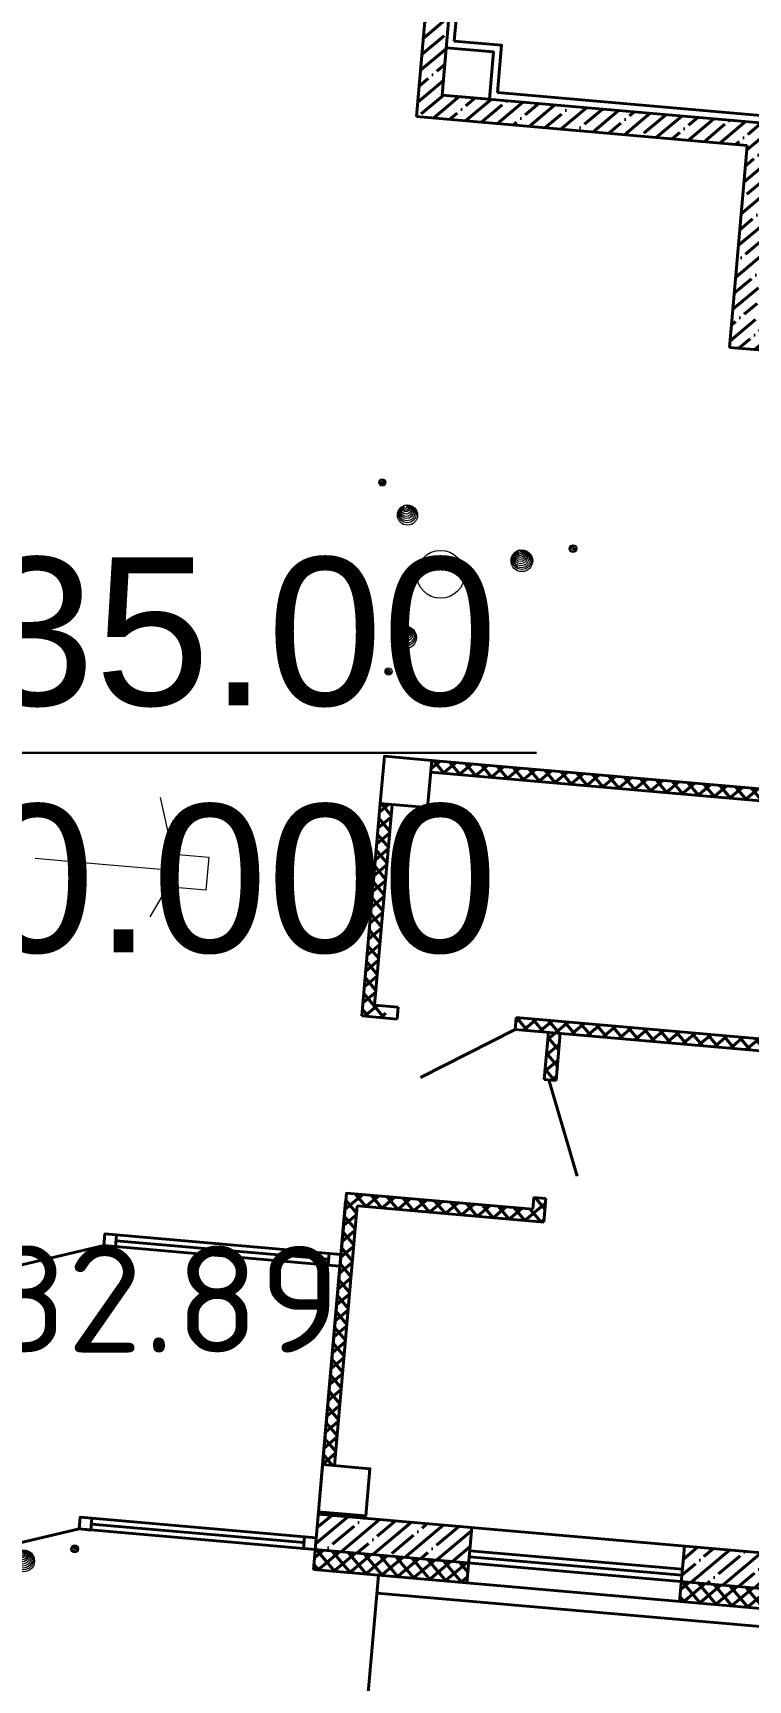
# Model space of a CAD drawing. Extents: x 8328 to 1441992, y -7354 to 642460.
# Drawn here: x 1441907.98 to 1441914.02, y 642247.84 to 642261.74 of the extents above; entities that cross this region are included whole.
import ezdxf

# ---------------------------------------------------------------- set-up
doc = ezdxf.new("R2010")
doc.units = 0
doc.header["$MEASUREMENT"] = 0
doc.linetypes.add('CONTI', pattern=[0])
for name, color, linetype, lineweight in [('01 - здание', 1, 'Continuous', 40), ('01-Контур', 1, 'Continuous', 40), ('10-Газон', 80, 'Continuous', 35), ('11-Штрих-тротуар', 40, 'Continuous', 15)]:
    doc.layers.add(name, color=color, linetype=linetype, lineweight=lineweight)
doc.layers.add('PI_OTD', color=172, linetype='CONTI')
doc.styles.add('2_5-Ариел', font='arial.ttf', dxfattribs={"height": 2.5})
doc.styles.get("Standard").update_dxf_attribs({"font": 'txt.shx'})
pattern_1 = [(44.99999999999999, (1411.031272584805, -1534.552337980829), (-0.0673519209080187, 0.0673519209080187), []), (135, (1411.031272584805, -1534.552337980829), (-0.0673519209080187, -0.0673519209080187), [])]
pattern_2 = [(44.99999999999999, (1411.031272584805, -1534.552337980829), (-0.1347038418160373, 0.1347038418160373), []), (44.99999999999999, (1411.165976485004, -1534.552337980829), (-0.1347038418160373, 0.1347038418160373), [0.238125, -0.047625, 0, -0.047625])]

# ---------------------------------------------------------------- blocks, each defined once
blk = doc.blocks.new('Прокуратура_v1')
at = {"layer": '01 - здание', "lineweight": -2, "ltscale": 100}
h = blk.add_hatch(dxfattribs=at)
h.set_pattern_fill('ANSI35', color=256, scale=0.03)
h.set_pattern_definition(pattern_2)
h.paths.add_polyline_path([(-7.110000000102445, -39.68999999971129), (-7.310000000055879, -39.68999999971129), (-7.310000000055879, -39.48999999975786), (-7.510000000009313, -39.48999999975786), (-7.510000000009313, -39.88999999966472), (-7.110000000102445, -39.88999999966472)])
h.paths.add_polyline_path([(-7.310000000055879, -33.68999999971129), (-7.310000000055879, -33.48999999975786), (-7.510000000009313, -33.48999999975786), (-7.510000000009313, -36.15856306022033), (-7.510000000009313, -39.48999999975786), (-7.310000000055879, -39.48999999975786), (-7.310000000055879, -39.28999999980442)])
h.paths.add_polyline_path([(-3.72137446841225, -39.68999999971129), (-4.709999999962747, -39.68999999971129), (-7.110000000102445, -39.68999999971129), (-7.110000000102445, -39.88999999966472), (-4.709999999962747, -39.88999999966472), (-4.709999999962747, -41.59999999962747), (-4.395000000018626, -41.59999999962747), (-4.395000000018626, -41.39999999967403), (-4.510000000009313, -41.39999999967403), (-4.510000000009313, -39.88999999966472), (-3.649618527386337, -39.88999999966472)])
h.paths.add_polyline_path([(-2.810000000055879, -39.88999999966472), (-2.519470507046207, -39.88999999966472), (-2.59122644807212, -39.68999999971129), (-3.72137446841225, -39.68999999971129), (-3.649618527386337, -39.88999999966472), (-3.010000000009313, -39.88999999966472), (-3.010000000009313, -41.39999999967403), (-3.465000000083819, -41.39999999967403), (-3.465000000083819, -41.59999999962747), (-2.435000000055879, -41.59999999962747), (-2.435000000055879, -41.39999999967403), (-2.810000000055879, -41.39999999967403)])
h.paths.add_polyline_path([(0.0400000000372529, -39.68999999971129), (-0.1899999999441206, -39.68999999971129), (-0.7099999999627471, -39.68999999971129), (-0.7099999999627471, -39.88999999966472), (-0.159999999916181, -39.88999999966472), (-0.159999999916181, -41.39999999967403), (-0.7099999999627471, -41.39999999967403), (-0.7099999999627471, -41.59999999962747), (-0.3899999998975545, -41.59999999962747), (-0.3899999998975545, -42.39999999967404), (-0.1899999999441206, -42.39999999967404), (-0.1899999999441206, -41.59999999962747), (0.0400000000372529, -41.59999999962747)])
h.paths.add_polyline_path([(-0.7099999999627471, -41.39999999967403), (-1.084999999962747, -41.39999999967403), (-1.084999999962747, -41.59999999962747), (-0.7099999999627471, -41.59999999962747)])
h.paths.add_polyline_path([(-3.323258484480902, -40.94816185208038), (-2.837544198613613, -40.94816185208038), (-2.837544198613613, -40.64816185203381), (-3.323258484480902, -40.64816185203381)], flags=25)
h = blk.add_hatch(dxfattribs=at)
h.set_pattern_fill('ANSI37', color=256, scale=0.03)
h.set_pattern_definition(pattern_1)
h.paths.add_polyline_path([(-12.81000000005588, -39.68999999971129), (-12.90999999991618, -39.68999999971129), (-12.90999999991618, -42.69037038972601), (-12.81000000005588, -42.69037038972601)])
h.paths.add_polyline_path([(-12.81000000005588, -43.69037038972601), (-12.90999999991618, -43.69037038972601), (-12.90999999991618, -45.18999999971129), (-13.01000000000931, -45.18999999971129), (-13.01000000000931, -45.28999999980442), (-12.81000000005588, -45.28999999980442)])
h.paths.add_polyline_path([(-13.01000000000931, -45.18999999971129), (-17.01000000000931, -45.18999999971129), (-17.01000000000931, -45.28999999980442), (-16.81000000005588, -45.28999999980442), (-13.20999999996274, -45.28999999980442), (-13.01000000000931, -45.28999999980442)])
h.paths.add_polyline_path([(-14.40999999991618, -47.58999999985099), (-17.01000000000931, -47.58999999985099), (-17.01000000000931, -47.68999999971129), (-14.40999999991618, -47.68999999971129)])
h.paths.add_polyline_path([(-13.22999885980971, -47.59903992316686), (-13.51000000000931, -47.58999999985099), (-13.51000000000931, -47.68999999971129), (-13.33914160379208, -47.68999999971129, -0.3620737559962837)])
h.paths.add_polyline_path([(-12.81000000005588, -47.08999999985098), (-12.90999999991618, -47.08999999985098), (-12.90999999991618, -47.68999999971129), (-12.81000000005588, -47.68999999971129)])
h.paths.add_polyline_path([(-3.489999999990686, -45.28999999980442), (-6.90999999991618, -45.28999999980442), (-6.90999999991618, -45.38999999966472), (-3.489999999990686, -45.38999999966472)])
h.paths.add_polyline_path([(-7.209999999962747, -45.68999999971128), (-7.310000000055879, -45.68999999971128), (-7.310000000055879, -47.48999999975786), (-7.110000000102445, -47.48999999975786), (-7.110000000102445, -47.38999999966472), (-7.209999999962747, -47.38999999966472)])
h.paths.add_polyline_path([(-3.489999999990686, -47.38999999966472), (-6.010000000009313, -47.38999999966472), (-6.010000000009313, -47.48999999975786), (-3.489999999990686, -47.48999999975786)])
h = blk.add_hatch(dxfattribs=at)
h.set_pattern_fill('ANSI37', color=256, scale=0.03)
h.set_pattern_definition(pattern_1)
h.paths.add_polyline_path([(-5.729982704157009, -47.88999999966472), (-5.629982704296708, -47.88999999966472), (-5.629982704296708, -47.48999999975786), (-5.729982704157009, -47.48999999975786)])
h.paths.add_polyline_path([(-7.110000000102445, -48.98999999975785), (-7.110000000102445, -49.08999999985098), (-5.629982704296708, -49.08999999985098), (-5.629982704296708, -48.88999999966472), (-5.729982704157009, -48.88999999966472), (-5.729982704157009, -48.98999999975785)])
h.paths.add_polyline_path([(-7.209999999962747, -49.08999999985098), (-7.110000000102445, -49.08999999985098), (-7.110000000102445, -48.98999999975785), (-7.310000000055879, -48.98999999975785), (-7.310000000055879, -51.28999999980442), (-7.209999999962747, -51.28999999980442)])
h = blk.add_hatch(dxfattribs=at)
h.set_pattern_fill('ANSI35', color=256, scale=0.03)
h.set_pattern_definition(pattern_2)
h.paths.add_polyline_path([(-4.209970790660008, -51.70999999972991), (-4.209970790660008, -52.00999999977648), (-3.489999999990686, -52.00999999977648), (-3.489999999990686, -51.70999999972991)])
h.paths.add_polyline_path([(-6.009970790473744, -52.00999999977648), (-6.009970790473744, -51.70999999972991), (-7.110000000102445, -51.70999999972991), (-7.110000000102445, -52.00999999977648)])
h.paths.add_polyline_path([(-7.310000000055879, -52.00999999977648), (-7.110000000102445, -52.00999999977648), (-7.110000000102445, -51.70999999972991), (-7.310000000055879, -51.70999999972991)])
h = blk.add_hatch(dxfattribs=at)
h.set_pattern_fill('ANSI37', color=256, scale=0.03)
h.set_pattern_definition([(44.99999999999999, (1452.385435321135, -901.8350028763524), (-0.0673519209080187, 0.0673519209080187), []), (135, (1452.385435321135, -901.8350028763524), (-0.0673519209080187, -0.0673519209080187), [])])
h.paths.add_polyline_path([(-0.0200000000186265, -52.00999999977648), (-0.1899999999441206, -52.00999999977648), (-0.7099999999627471, -52.00999999977648), (-0.7099999999627471, -52.17999999970198), (-0.0200000000186265, -52.17999999970198)])
h.paths.add_polyline_path([(-0.7099999999627471, -52.00999999977648), (-0.8899999998975545, -52.00999999977648), (-0.8899999998975545, -52.17999999970198), (-0.7099999999627471, -52.17999999970198)])
h.paths.add_polyline_path([(-2.389999999897554, -52.00999999977648), (-3.290000000037252, -52.00999999977648), (-4.209970790660008, -52.00999999977648), (-4.209970790660008, -52.17999999970198), (-2.389999999897554, -52.17999999970198)])
h.paths.add_polyline_path([(-6.009970790473744, -52.00999999977648), (-7.110000000102445, -52.00999999977648), (-7.110000000102445, -52.17999999970198), (-6.009970790473744, -52.17999999970198)])
h.paths.add_polyline_path([(-7.110000000102445, -52.00999999977648), (-7.310000000055879, -52.00999999977648), (-7.310000000055879, -52.17999999970198), (-7.110000000102445, -52.17999999970198)])
at = {"layer": '01 - здание', "ltscale": 100}
for p, q in [((-7.246999999973922, -9.68999999971129), (-7.246999999973922, -39.22699999972247)), ((-7.510000000009313, -39.88999999966472), (-7.510000000009313, -33.48999999975786)), ((-7.246999999973922, -39.22699999972247), (-6.847000000067055, -39.22699999972247)), ((-6.847000000067055, -39.22699999972247), (-6.847000000067055, -39.62699999962934)), ((-6.847000000067055, -39.62699999962934), (-0.9099999999161809, -39.62699999962934)), ((-4.709999999962747, -39.88999999966472), (-7.510000000009313, -39.88999999966472)), ((-4.709999999962747, -39.88999999966472), (-4.709999999962747, -41.59999999962747)), ((-4.395000000018626, -41.59999999962747), (-4.709999999962747, -41.59999999962747)), ((-7.310000000055879, -51.68999999971129), (-7.310000000055879, -52.17999999970198)), ((-3.489999999990686, -51.70999999972991), (-7.310000000055879, -51.70999999972991)), ((-6.009970790473744, -51.70999999972991), (-6.009970790473744, -52.17999999970198)), ((-4.209970790660008, -51.70999999972991), (-4.209970790660008, -52.17999999970198)), ((-7.310000000055879, -52.17999999970198), (-3.270000000018626, -52.17999999970198)), ((-6.760000000009313, -53.56999999983236), (-6.760000000009313, -52.17999999970198)), ((-6.760000000009313, -52.17999999970198), (-0.5100000000093133, -52.17999999970198)), ((-6.760000000009313, -52.32999999960885), (-1.760000000009313, -52.32999999960885))]:
    blk.add_line(p, q, dxfattribs=at)
at = {"layer": '01 - здание', "lineweight": -2, "ltscale": 100}
for p, q in [((-7.310000000055879, -39.68999999971129), (-7.310000000055879, -33.68999999971129)), ((-0.1899999999441206, -39.68999999971129), (-7.310000000055879, -39.68999999971129)), ((-6.90999999991618, -45.28999999980442), (-3.489999999990686, -45.28999999980442)), ((-6.90999999991618, -45.38999999966472), (-3.489999999990686, -45.38999999966472)), ((-7.310000000055879, -47.48999999975786), (-7.310000000055879, -45.68999999971128)), ((-7.209999999962747, -47.38999999966472), (-7.209999999962747, -45.68999999971128)), ((-7.209999999962747, -47.38999999966472), (-7.010000000009313, -47.38999999966472)), ((-7.209999999962747, -47.38999999966472), (-7.010000000009313, -47.38999999966472)), ((-7.010000000009313, -47.38999999966472), (-7.010000000009313, -47.48999999975786)), ((-6.010000000009313, -47.38999999966472), (-3.489999999990686, -47.38999999966472)), ((-6.010000000009313, -47.38999999966472), (-3.489999999990686, -47.38999999966472)), ((-6.010000000009313, -47.38999999966472), (-6.010000000009313, -47.48999999975786)), ((-7.310000000055879, -47.48999999975786), (-7.010000000009313, -47.48999999975786)), ((-6.010000000009313, -47.48999999975786), (-6.772320216987282, -47.96408740989863)), ((-6.010000000009313, -47.48999999975786), (-3.489999999990686, -47.48999999975786)), ((-5.729982704157009, -47.88999999966472), (-5.729982704157009, -47.48999999975786)), ((-5.629982704296708, -47.88999999966472), (-5.629982704296708, -47.48999999975786)), ((-5.729982704157009, -47.88999999966472), (-5.629982704296708, -47.88999999966472)), ((-5.689982704352587, -47.88999999966472), (-5.382786533329635, -48.67898849584162)), ((-5.729982704157009, -48.98999999975785), (-5.729982704157009, -48.88999999966472)), ((-5.729982704157009, -48.88999999966472), (-5.629982704296708, -48.88999999966472)), ((-5.629982704296708, -49.08999999985098), (-5.629982704296708, -48.88999999966472)), ((-7.310000000055879, -51.68999999971129), (-7.310000000055879, -48.98999999975785)), ((-7.310000000055879, -48.98999999975785), (-5.729982704157009, -48.98999999975785)), ((-7.310000000055879, -51.28999999980442), (-7.310000000055879, -49.05999999959021)), ((-7.209999999962747, -51.28999999980442), (-7.209999999962747, -49.08999999985098)), ((-7.209999999962747, -49.08999999985098), (-5.629982704296708, -49.08999999985098)), ((-9.31000000005588, -49.60999999963679), (-10.17410038993694, -49.89318766258657)), ((-9.31000000005588, -49.50999999977648), (-7.310000000055879, -49.50999999977648)), ((-9.31000000005588, -49.50999999977648), (-9.31000000005588, -49.60999999963679)), ((-9.31000000005588, -49.60999999963679), (-7.310000000055879, -49.60999999963679)), ((-9.209999999962747, -49.55999999959022), (-7.40999999991618, -49.55999999959022)), ((-9.31000000005588, -51.90999999968335), (-9.31000000005588, -52.00999999977648)), ((-7.310000000055879, -51.90999999968335), (-9.31000000005588, -51.90999999968335)), ((-9.209999999962747, -51.95999999972992), (-7.40999999991618, -51.95999999972992)), ((-6.009970790473744, -51.90634782263078), (-4.209970790660008, -51.90634782263078)), ((-6.009970790473744, -51.95757861668244), (-4.209970790660008, -51.95757861668244)), ((-9.31000000005588, -52.00999999977648), (-10.17410038993694, -52.29318766272626)), ((-7.310000000055879, -52.00999999977648), (-9.31000000005588, -52.00999999977648)), ((-7.310000000055879, -52.00999999977648), (-3.290000000037252, -52.00999999977648))]:
    blk.add_line(p, q, dxfattribs=at)
at = {"layer": '01 - здание', "linetype": 'Continuous', "lineweight": 15, "ltscale": 100}
for p, q in [((-8.971779397921637, -46.40658093220554), (-9.16306901536882, -45.80158093199133)), ((-9.571779398014767, -46.40658093220554), (-10.17177939787507, -46.40658093220554)), ((-8.971779397921637, -46.40658093220554), (-9.571779398014767, -46.40658093220554)), ((-8.971779397921637, -46.40658093220554), (-9.16306901536882, -46.81158093223348))]:
    blk.add_line(p, q, dxfattribs=at)
at = {"layer": '01 - здание', "ltscale": 100}
for points in [[(-7.310000000055879, -39.68999999971129), (-7.310000000055879, -39.28999999980442), (-6.90999999991618, -39.28999999980442), (-6.90999999991618, -39.68999999971129), (-7.310000000055879, -39.68999999971129)], [(-7.246999999973922, -39.22699999972247), (-6.847000000067055, -39.22699999972247), (-6.847000000067055, -39.62699999962934)], [(-7.310000000055879, -45.68999999971128), (-7.310000000055879, -45.28999999980442), (-6.90999999991618, -45.28999999980442), (-6.90999999991618, -45.68999999971128), (-7.310000000055879, -45.68999999971128)], [(-7.310000000055879, -51.68999999971129), (-7.310000000055879, -51.28999999980442), (-6.90999999991618, -51.28999999980442), (-6.90999999991618, -51.68999999971129), (-7.310000000055879, -51.68999999971129)]]:
    blk.add_lwpolyline(points, dxfattribs=at)
at = {"layer": '01 - здание', "linetype": 'Continuous', "lineweight": 15, "ltscale": 100}
blk.add_lwpolyline([(-8.971779397921637, -46.5465809321031), (-8.971779397921637, -46.26658093207516), (-8.711779397912323, -46.26658093207516), (-8.711779397912323, -46.5465809321031)], close=True, dxfattribs=at)
at = {"layer": '01 - здание', "lineweight": -2, "ltscale": 100}
for points in [[(-9.209999999962747, -49.60999999963679), (-9.31000000005588, -49.60999999963679), (-9.31000000005588, -49.50999999977648), (-9.209999999962747, -49.50999999977648)], [(-7.310000000055879, -49.60999999963679), (-7.40999999991618, -49.60999999963679), (-7.40999999991618, -49.50999999977648), (-7.310000000055879, -49.50999999977648)], [(-9.209999999962747, -52.00999999977648), (-9.31000000005588, -52.00999999977648), (-9.31000000005588, -51.90999999968335), (-9.209999999962747, -51.90999999968335)], [(-9.209999999962747, -52.00999999977648), (-9.31000000005588, -52.00999999977648), (-9.31000000005588, -51.90999999968335), (-9.209999999962747, -51.90999999968335)], [(-7.310000000055879, -52.00999999977648), (-7.40999999991618, -52.00999999977648), (-7.40999999991618, -51.90999999968335), (-7.310000000055879, -51.90999999968335)]]:
    blk.add_lwpolyline(points, close=True, dxfattribs=at)
blk = doc.blocks.new('A$C53CB0419')
at = {"lineweight": 9}
for centre, radius in [((-0.4913729999989301, 0.7742269999998826), 0.029966), ((-0.4923319999998057, 0.7794990000002145), 0.024754), ((-0.4947290000000067, 0.784295999999813), 0.019393), ((-0.4971260000002076, 0.7886090000010882), 0.014478), ((-0.5000019999988581, 0.7943599999998697), 0.008068), ((-0.2793700000001991, 0.4999769999994897), 0.085232), ((-0.2813790000000154, 0.5099050000007992), 0.075138), ((-0.2839519999997719, 0.518486999999368), 0.066179), ((-0.2865279999987251, 0.5270689999997558), 0.057219), ((-0.2891020000006392, 0.5356540000011591), 0.048256), ((-0.2908189999998285, 0.5450909999999567), 0.038735), ((-0.2916769999992539, 0.5553920000002109), 0.028774), ((-0.2933929999999236, 0.5622550000007323), 0.021809), ((-0.2968259999997826, 0.5699800000002142), 0.013361), ((0, 0), 0.201936), ((0.685724000000846, 0.1146810000009282), 0.09179), ((0.6848320000008244, 0.1237959999998566), 0.082873), ((0.6809990000001563, 0.1301839999996446), 0.075587), ((0.6784449999995559, 0.1384880000005069), 0.066901), ((0.6752480000013747, 0.1467950000005658), 0.05801), ((0.6733340000009777, 0.1557360000006156), 0.048927), ((0.6720550000009098, 0.164678000001004), 0.040103), ((0.6707790000000386, 0.1736209999999119), 0.031398), ((0.6695010000003095, 0.1806510000005801), 0.024582), ((0.6669469999997091, 0.1876750000010361), 0.017275), ((0.6637529999989056, 0.193424999999479), 0.010745), ((1.116380999999819, 0.2164630000006582), 0.032863), ((1.121782000000166, 0.2198050000006333), 0.026938), ((1.12629299999935, 0.2252210000006016), 0.019925), ((1.132610000000568, 0.2288289999996778), 0.013858), ((1.135315999999875, 0.2342420000004495), 0.007895), ((-0.2982690000008006, -0.5329120000005787), 0.094941), ((-0.2973910000000615, -0.5220840000001772), 0.084179), ((-0.2954210000007151, -0.5122289999999339), 0.074517), ((-0.2973910000000615, -0.5023769999988872), 0.064526), ((-0.2964059999994788, -0.492523999999321), 0.054821), ((-0.2954210000007151, -0.4826689999990777), 0.0452), ((-0.2944360000001325, -0.4747879999995348), 0.037655), ((-0.2934499999992113, -0.4659200000005513), 0.029377), ((-0.2954210000007151, -0.4590229999994336), 0.022214), ((-0.2993609999994078, -0.4521239999994578), 0.014465), ((-0.4394999999985885, -0.8198649999994813), 0.029599), ((-0.4441559999995662, -0.8249259999993228), 0.022843), ((-0.4482120000011492, -0.8289829999994253), 0.017218), ((-0.4522679999990942, -0.8320249999997031), 0.012175), ((-0.4563230000003387, -0.8350659999996423), 0.007172)]:
    blk.add_circle(centre, radius, dxfattribs=at)

msp = doc.modelspace()

# ---------------------------------------------------------------- hatches: boundary and pattern name
at = {"layer": '10-Газон', "linetype": 'Continuous', "lineweight": 15}
h = msp.add_hatch(dxfattribs=at)
h.set_pattern_fill('CROSS', color=256, scale=2.5, style=0)
h.set_pattern_definition([(0, (0, 0), (0.625, 0.625), [0.3125, -0.9375]), (90, (0.15625, -0.15625), (-0.625, 0.625), [0.3125, -0.9375])])
edge = h.paths.add_edge_path()
edge.add_arc((1441893.814955298, 642336.416228772), 3.499999999808209, 85.01542902805281, 175.0154292211298)
edge.add_line((1441890.328191836, 642336.7203349296), (1441886.270546822, 642290.1969481661))
edge.add_line((1441886.270546822, 642290.1969481661), (1441888.089208138, 642288.0307369553))
edge.add_line((1441888.089208138, 642288.0307369553), (1441884.717974163, 642249.3774734157))
edge.add_line((1441884.717974163, 642249.3774734157), (1441883.79339742, 642238.7766343994))
edge.add_line((1441883.79339742, 642238.7766343994), (1441868.215256256, 642227.5713561988))
edge.add_line((1441868.215256256, 642227.5713561988), (1441887.097888494, 642236.3826636059))
edge.add_line((1441887.097888494, 642236.3826636059), (1441888.204737627, 642249.0733672589))
edge.add_line((1441888.204737627, 642249.0733672589), (1441891.749746548, 642289.7190670616))
edge.add_line((1441891.749746548, 642289.7190670616), (1441889.757310284, 642289.8928420088))
edge.add_line((1441889.757310284, 642289.8928420088), (1441893.81495533, 642336.4162287454))
edge.add_line((1441893.81495533, 642336.4162287454), (1441916.329485089, 642334.4525718663))
edge.add_line((1441916.329485089, 642334.4525718663), (1441894.119061468, 642339.9029922335))
at = {"layer": '11-Штрих-тротуар', "linetype": 'Continuous', "lineweight": 15}
h = msp.add_hatch(dxfattribs=at)
h.set_pattern_fill('ANSI34', color=41, scale=1.5, angle=-6.49e-14, style=0)
h.set_pattern_definition([(44.99999999999993, (0, 0), (-0.7954951288348651, 0.795495128834867), []), (44.99999999999993, (0.2651650425, -3e-16), (-0.7954951288348651, 0.795495128834867), []), (44.99999999999993, (0.5303300865000001, -6e-16), (-0.7954951288348651, 0.795495128834867), []), (44.99999999999993, (0.795495129, -9e-16), (-0.7954951288348651, 0.795495128834867), [])])
edge = h.paths.add_edge_path()
edge.add_arc((1441894.000877291, 642234.7368594429), 5.000004011728355, -2.6747266742110014, 63.071920572278884, ccw=False)
edge.add_arc((1441894.177000815, 642235.8387083015), 4.999999999619183, 265.01542926357536, 344.5120538447398, ccw=False)
edge.add_arc((1441890.249203771, 642219.6964991046), 11.69504719208829, 42.42239386728431, 72.6202091908969, ccw=False)
edge.add_arc((1441894.177000814, 642235.8387083029), 9.50000000123728, 299.6898132805022, 338.1195797135505)
edge.add_arc((1441907.6324739, 642230.4349832851), 5.000000000165367, 87.12740686890652, 158.1195797190973, ccw=False)
edge.add_arc((1441907.732704313, 642232.4324701722), 3.000000000128779, -4.984570734843203, 87.1274068627111, ccw=False)
edge.add_line((1441910.721358711, 642232.1718077537), (1441910.452127241, 642229.0849039303))
edge.add_line((1441910.452127241, 642229.0849039303), (1441925.096580277, 642227.8081912583))
edge.add_line((1441925.096580277, 642227.8081912583), (1441932.065331374, 642307.7091935268))
edge.add_line((1441932.065331374, 642307.7091935268), (1441928.777767258, 642307.9959260507))
edge.add_line((1441928.777767258, 642307.9959260507), (1441917.587881405, 642309.7498055007))
edge.add_line((1441917.587881405, 642309.7498055007), (1441908.621769421, 642310.5318138046))
edge.add_line((1441908.621769421, 642310.5318138046), (1441911.943000134, 642306.02619769))
edge.add_line((1441911.943000134, 642306.02619769), (1441921.606316003, 642305.1833891995))
edge.add_arc((1441921.084991163, 642299.2060804062), 5.99999999987737, -4.984570762002306, 85.01542923578279, ccw=False)
edge.add_line((1441927.062299956, 642298.6847555664), (1441926.567910233, 642293.0162743942))
edge.add_arc((1441923.579255837, 642293.2769368138), 2.99999999978225, 265.01542923780454, 355.0154292444494, ccw=False)
edge.add_line((1441923.318593417, 642290.2882824173), (1441923.248858169, 642290.2943645413))
edge.add_line((1441923.248858169, 642290.2943645413), (1441920.676988968, 642260.8063078271))
edge.add_line((1441920.676988968, 642260.8063078271), (1441920.746724207, 642260.8002257035))
edge.add_arc((1441920.486061786, 642257.8115713054), 3.000000001577856, -4.984570730309997, 85.01542920949959, ccw=False)
edge.add_line((1441923.474716184, 642257.550908887), (1441922.502456727, 642246.4033583357))
edge.add_arc((1441916.525147934, 642246.9246831754), 6.000000000078975, 265.01542926496364, 355.0154292392984, ccw=False)
edge.add_line((1441916.003823096, 642240.9473743818), (1441900.363198429, 642242.3115077048))
edge.add_arc((1441900.884523267, 642248.2888164984), 5.999999999982535, 175.0154292335678, 265.01542926265205, ccw=False)
edge.add_line((1441894.907214473, 642248.8101413387), (1441898.945732868, 642295.1142297836))
edge.add_line((1441898.945732868, 642295.1142297836), (1441894.761627266, 642295.479278178))
edge.add_line((1441894.761627266, 642295.479278178), (1441890.723098318, 642249.1750687268))
edge.add_arc((1441900.884523267, 642248.2888164982), 10.20000000017385, 175.0154292337382, 243.071956913912)
h = msp.add_hatch(dxfattribs=at)
h.set_pattern_fill('AR-B88', color=13, scale=0.075, angle=175, style=0)
h.set_pattern_definition([(175, (0, 0), (-0.0522934456485952, -0.5977168188550473), []), (265, (0, 0), (0.2465649637789284, -0.623863541679345), [0.6, -0.6])])
edge = h.paths.add_edge_path()
edge.add_line((1441921.606316003, 642305.1833891995), (1441913.038840066, 642305.9306214706))
edge.add_arc((1441910.971811492, 642294.0344042967), 12.07446024351489, 80.14297631994486, 174.8691527298957)
edge.add_line((1441898.945732867, 642295.1142297836), (1441895.251277499, 642252.7550347944))
edge.add_line((1441895.251277499, 642252.7550347944), (1441896.745604698, 642252.6247035844))
edge.add_line((1441896.745604698, 642252.6247035844), (1441900.440065903, 642294.9839655013))
edge.add_arc((1441910.900350458, 642294.0715801022), 10.50000000429147, 158.3923583788271, 175.0150626379637, ccw=False)
edge.add_line((1441901.138212961, 642297.9381899319), (1441912.872751129, 642296.8906438838))
edge.add_line((1441912.872751129, 642296.8906438838), (1441913.526164098, 642304.3824240385))
edge.add_line((1441913.526164098, 642304.3824240385), (1441921.475984793, 642303.6890620011))
edge.add_arc((1441921.084991163, 642299.2060804066), 4.499999999456598, -4.984570765406318, 85.0154292419769, ccw=False)
edge.add_line((1441925.567972758, 642298.8150867763), (1441924.847842758, 642290.5583549736))
edge.add_arc((1441923.579255837, 642293.2769368137), 2.999999999445755, 295.0154292421517, 355.0154292507079)
edge.add_line((1441926.567910233, 642293.0162743944), (1441927.062299956, 642298.6847555666))
edge.add_arc((1441921.084991162, 642299.2060804057), 6.000000001420101, 355.0154292459949, 445.0154292236521)
h = msp.add_hatch(dxfattribs=at)
h.set_pattern_fill('AR-HBONE', color=40, scale=0.1, style=0)
h.set_pattern_definition([(45, (2.459784371778368, 28.20293533126824), (0, 0.565685424949238), [1.2, -0.4]), (135, (2.742627084278368, 28.48577804376823), (0, 0.565685424949238), [1.2, -0.4])])
edge = h.paths.add_edge_path()
edge.add_line((1441906.470673818, 642289.5493610745), (1441907.486816303, 642289.4607358525))
edge.add_line((1441907.486816303, 642289.4607358525), (1441907.675421874, 642291.8533971054))
edge.add_line((1441907.675421874, 642291.8533971054), (1441907.80828792, 642293.146604984))
edge.add_line((1441907.80828792, 642293.146604984), (1441907.818992736, 642293.1456712777))
edge.add_line((1441907.818992736, 642293.1456712777), (1441908.022968148, 642293.7475551016))
edge.add_line((1441908.022968148, 642293.7475551016), (1441908.320017454, 642294.3560646307))
edge.add_line((1441908.320017454, 642294.3560646307), (1441908.66010263, 642294.8545040132))
edge.add_line((1441908.66010263, 642294.8545040132), (1441909.079744007, 642295.3314061452))
edge.add_line((1441909.079744007, 642295.3314061452), (1441909.69183439, 642295.9126995497))
edge.add_line((1441909.69183439, 642295.9126995497), (1441910.382758315, 642296.3334392107))
edge.add_line((1441910.382758315, 642296.3334392107), (1441911.166844863, 642296.6610162494))
edge.add_line((1441911.166844863, 642296.6610162494), (1441911.770640188, 642296.8337377764))
edge.add_line((1441911.770640188, 642296.8337377764), (1441912.307175095, 642296.9391988843))
edge.add_line((1441912.307175095, 642296.9391988843), (1441912.870232351, 642296.9292728422))
edge.add_line((1441912.870232351, 642296.9292728422), (1441912.257181186, 642296.9684233521))
edge.add_arc((1441911.689560167, 642291.9900745492), 5.010603798441604, 83.49534386831257, 180.5693527186929)
edge.add_line((1441906.679203754, 642291.9402846002), (1441906.470673818, 642289.5493610745))
h.paths.add_polyline_path([(1441903.063806349, 642263.8381387378), (1441902.976918875, 642262.8419206048), (1441905.148674404, 642262.6525059136), (1441907.382551335, 642288.2652740942), (1441906.36640885, 642288.353899316), (1441904.219419388, 642263.7373492683)])
edge = h.paths.add_edge_path()
edge.add_line((1441900.791054616, 642258.7262800186), (1441899.794836481, 642258.8131674917))
edge.add_line((1441899.794836481, 642258.8131674917), (1441899.236150028, 642252.4074849015))
edge.add_line((1441899.236150028, 642252.4074849015), (1441900.591987955, 642252.2892323546))
edge.add_arc((1441905.366025438, 642253.7442441984), 4.99084094675532, 175.6389814104962, 196.9499609507485, ccw=False)
edge.add_line((1441900.389634385, 642254.1237510461), (1441900.791054616, 642258.7262800186))
h.paths.add_polyline_path([(1441899.899101449, 642260.0086292505), (1441900.895319583, 642259.9217417772), (1441901.163801875, 642263.0000558058), (1441901.681835303, 642262.95487432), (1441901.768722777, 642263.9510924532), (1441900.254471216, 642264.083161413)])
h = msp.add_hatch(dxfattribs=at)
h.set_pattern_fill('HONEY', color=13, scale=2.5, angle=-6.49e-14, style=0)
h.set_pattern_definition([(360, (0, 0), (0.4687500000000004, 0.2706329386826365), [0.3125, -0.625]), (119.9999999999999, (0, 0), (-0.4687499999999996, 0.2706329386826377), [0.3125, -0.625]), (59.99999999999992, (0, 0), (7e-16, 0.5412658773652743), [-0.625, 0.3125])])
edge = h.paths.add_edge_path()
edge.add_line((1441895.251277499, 642252.7550347943), (1441894.907214473, 642248.8101413387))
edge.add_arc((1441900.884523267, 642248.2888164985), 5.999999999887486, 175.0154292346753, 265.0154292647704)
edge.add_line((1441900.363198429, 642242.3115077051), (1441916.003823096, 642240.9473743818))
edge.add_arc((1441916.525147934, 642246.9246831754), 6.00000000007828, 265.0154292649637, 355.0154292392984)
edge.add_line((1441922.502456727, 642246.4033583357), (1441922.630169944, 642247.8676686417))
edge.add_line((1441922.630169944, 642247.8676686417), (1441919.352612303, 642248.1535284276))
edge.add_line((1441919.352612303, 642248.1535284276), (1441917.639117116, 642248.3029748811))
edge.add_line((1441917.639117116, 642248.3029748811), (1441917.624346245, 642248.1336177987))
edge.add_line((1441917.624346245, 642248.1336177987), (1441915.880964514, 642248.2856708765))
edge.add_line((1441915.880964514, 642248.2856708765), (1441915.768010799, 642246.9905873047))
edge.add_line((1441915.768010799, 642246.9905873047), (1441910.786920137, 642247.4250246697))
edge.add_line((1441910.786920137, 642247.4250246697), (1441910.636604809, 642245.7015673008))
edge.add_line((1441910.636604809, 642245.7015673008), (1441904.210998992, 642246.2619914025))
edge.add_arc((1441904.663537963, 642251.4435959685), 5.201328426421777, 174.0386105099813, 265.0086987001906, ccw=False)
edge.add_line((1441899.490337753, 642251.98379684), (1441899.525092742, 642252.382284093))
edge.add_line((1441899.525092742, 642252.382284093), (1441895.251277499, 642252.7550347943))

# ---------------------------------------------------------------- linework, layer by layer
at = {"layer": '01-Контур', "color": 190, "lineweight": 30}
msp.add_line((1441912.234453523, 642255.6603047552), (1441906.731934745, 642255.6603047552), dxfattribs=at)

# ---------------------------------------------------------------- block references
at = {"color": 7, "linetype": 'Continuous'}
for p in [(1441911.424597714, 642257.1668978765), (1441907.220604238, 642248.7266071008)]:
    msp.add_blockref('A$C53CB0419', p, dxfattribs=at)
at = {"layer": '01-Контур', "rotation": 355.0154292557599}
msp.add_blockref('Прокуратура_v1', (1441922.168096768, 642300.1154110647), dxfattribs=at)

# ---------------------------------------------------------------- texts
at = {"layer": '01-Контур', "color": 190, "insert": (1441907.535409592, 642253.9587330781), "char_height": 1.25, "width": 4.8464108239707, "attachment_point": 7, "style": '2_5-Ариел'}
msp.add_mtext('35.00\\P0.000', dxfattribs=at)
at = {"layer": 'PI_OTD', "color": 7}
msp.add_text('32.89', height=0.9, dxfattribs=at).set_placement((1441907.610001, 642250.6))

doc.saveas('drawing.dxf')
